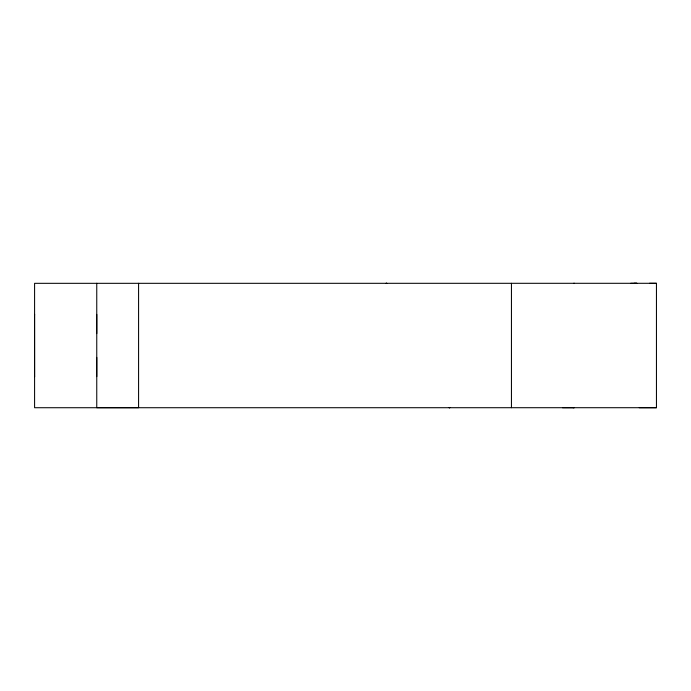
<?xml version="1.0" encoding="UTF-8"?>
<svg xmlns="http://www.w3.org/2000/svg" width="691" height="691" viewBox="0 0 691 691"><rect width="100%" height="100%" fill="white"/><g stroke="black" fill="none" stroke-linecap="round" stroke-linejoin="round"><path stroke-width="1.04" d="M96.757 283.284L96.757 407.69L138.58 407.699L138.58 283.301M634.157 283.301L636.895 283.31L630.762 283.31M649.497 283.31L656.45 283.31L656.45 407.707L639.27 407.707M562.465 407.716L574.437 407.707M656.45 283.301L34.585 283.327L34.585 407.725L656.45 407.707M573.124 407.707L573.66 407.707M573.668 283.31L574.437 283.31M96.757 314.396L96.757 333.598M96.757 376.604L96.757 357.402M34.585 315.018L34.55 314.396L34.585 376.63L34.55 375.999M511.444 283.301L511.444 407.699M386.701 283.301L386.01 283.31L386.701 283.31M449.781 407.707L449.254 407.707L449.789 407.707"/></g></svg>
